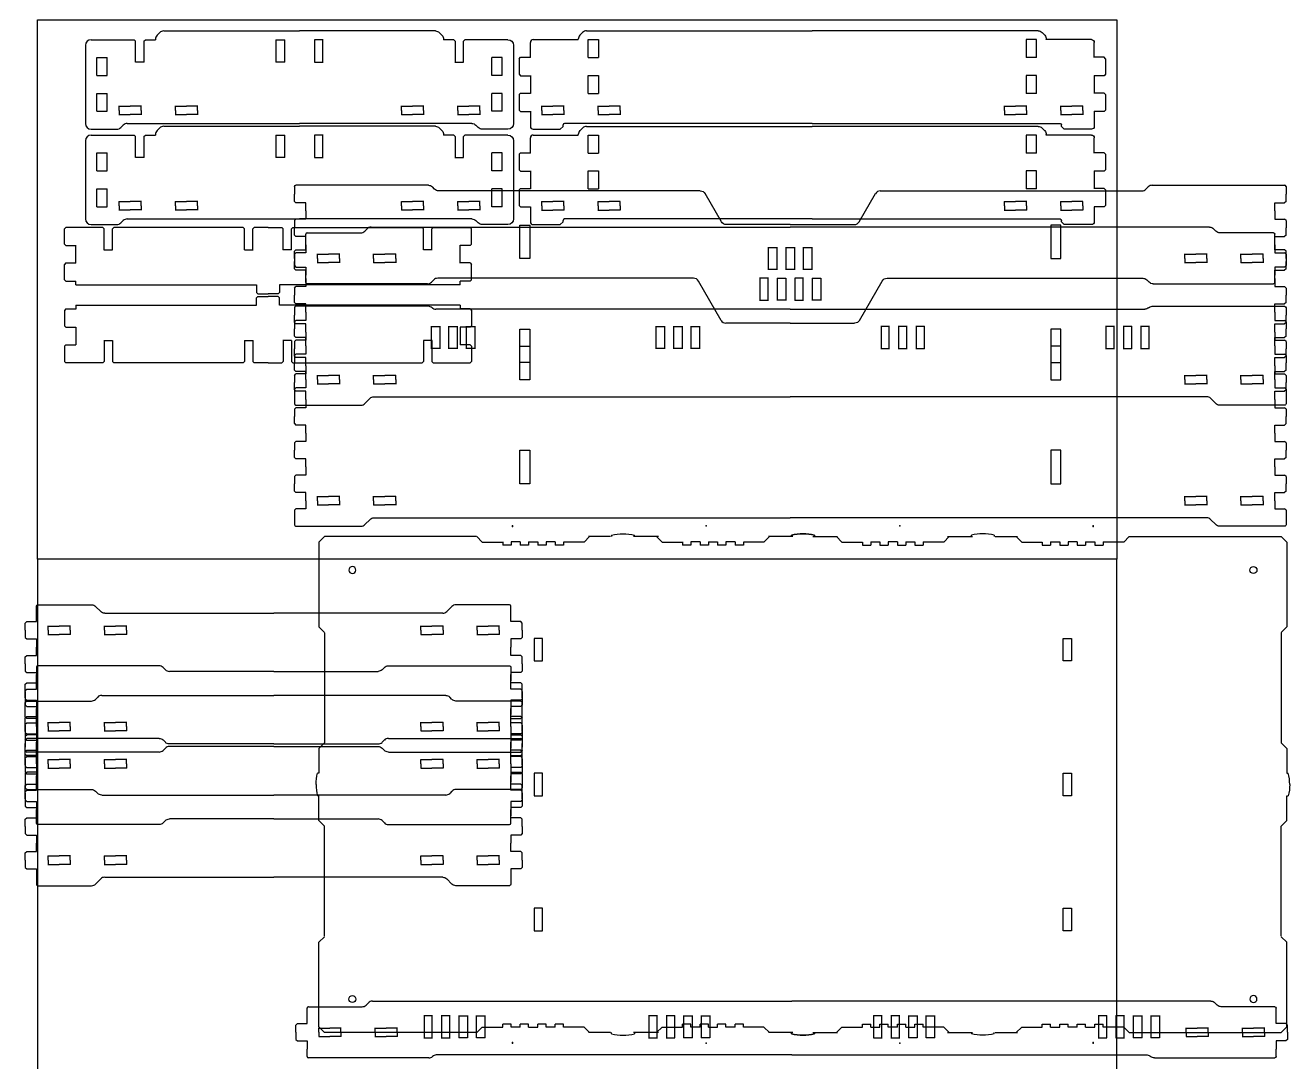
# Model space of a CAD drawing. Header units: inches. Extents: x -248 to 382, y -86 to 166.
# Drawn here: x 89.72 to 117.84, y 8.5 to 31.55 of the extents above; entities that cross this region are included whole.
import ezdxf

# ---------------------------------------------------------------- set-up
doc = ezdxf.new("R2010")
doc.units = ezdxf.units.IN
doc.header["$MEASUREMENT"] = 0
doc.layers.add('CUT', color=1, linetype='Continuous')

# ---------------------------------------------------------------- blocks, each defined once
blk = doc.blocks.new('DiceDivider_Half')
for p, q in [((-4.494, -0.201), (-4.525, -0.232)), ((-4.525, -0.573), (-4.525, -0.232)), ((-3.676, -0.201), (-4.494, -0.201)), ((-3.645, -0.232), (-3.676, -0.201)), ((-3.645, -0.701), (-3.645, -0.232)), ((-3.46, -0.232), (-3.429, -0.201)), ((-3.46, -0.701), (-3.46, -0.232)), ((-0.551, -0.201), (-3.429, -0.201)), ((-0.52, -0.232), (-0.551, -0.201)), ((-0.52, -0.701), (-0.52, -0.232)), ((-0.335, -0.232), (-0.304, -0.201)), ((-0.335, -0.701), (-0.335, -0.232)), ((0, -0.201), (-0.304, -0.201)), ((-4.494, -0.604), (-4.525, -0.573)), ((-4.494, -0.604), (-4.275, -0.604)), ((-4.275, -0.997), (-4.275, -0.599)), ((-3.65, -0.701), (-3.455, -0.701)), ((-0.525, -0.701), (-0.33, -0.701)), ((-4.494, -0.992), (-4.525, -1.023)), ((-4.525, -1.369), (-4.525, -1.023)), ((-4.494, -0.992), (-4.275, -0.992)), ((-4.494, -1.4), (-4.525, -1.369)), ((-4.494, -1.4), (-4.275, -1.4)), ((-4.275, -1.481), (-4.275, -1.395)), ((-4.275, -1.481), (-0.255, -1.481)), ((-0.255, -1.481), (-0.255, -1.645)), ((-0.224, -1.676), (-0.255, -1.645)), ((-0.224, -1.676), (0, -1.676))]:
    blk.add_line(p, q)
blk = doc.blocks.new('DiceDivider_Full')
at = {"color": 30, "true_color": 0xf8991e}
blk.add_blockref('DiceDivider_Half', (0, 0.201), dxfattribs=at)
at = {"color": 30, "true_color": 0xf8991e, "xscale": -1}
blk.add_blockref('DiceDivider_Half', (0, 0.201), dxfattribs=at)
blk = doc.blocks.new('BraceHole_Quarter')
at = {"layer": 'CUT', "ltscale": 0.003906}
for p, q in [((-0.25, 0.0935), (0, 0.0935)), ((-0.246, 0), (-0.246, 0.0975))]:
    blk.add_line(p, q, dxfattribs=at)
blk = doc.blocks.new('BraceHole')
at = {"color": 0}
blk.add_blockref('BraceHole_Quarter', (0, 0), dxfattribs=at)
at = {"color": 0, "xscale": -1, "rotation": 180}
blk.add_blockref('BraceHole_Quarter', (0, 0), dxfattribs=at)
at = {"color": 0, "xscale": -1}
blk.add_blockref('BraceHole_Quarter', (0, 0), dxfattribs=at)
at = {"color": 0, "rotation": 180}
blk.add_blockref('BraceHole_Quarter', (0, 0), dxfattribs=at)
blk = doc.blocks.new('BraceHoles')
at = {"color": 0}
for p in [(0.5, 0), (1.75, 0)]:
    blk.add_blockref('BraceHole', p, dxfattribs=at)
blk = doc.blocks.new('InteriorBox_Side')
for p, q in [((-4.635, 1.99), (-3.676, 1.99)), ((-3.645, 1.959), (-3.676, 1.99)), ((-3.46, 1.959), (-3.429, 1.99)), ((-3.429, 1.99), (-3.205, 1.99)), ((-3.205, 2.001), (-3.205, 1.99)), ((-3.168, 2.089), (-3.109, 2.148)), ((-3.021, 2.185), (0, 2.185)), ((-0.525, 1.99), (-0.33, 1.99)), ((-0.52, 1.49), (-0.52, 1.99)), ((-0.335, 1.99), (-0.335, 1.49)), ((-4.76, 1.865), (-4.76, 0.125)), ((-3.645, 1.49), (-3.645, 1.959)), ((-3.46, 1.959), (-3.46, 1.49)), ((-4.505, 1.194), (-4.505, 1.592)), ((-4.505, 1.592), (-4.275, 1.592)), ((-4.275, 1.194), (-4.275, 1.592)), ((-3.455, 1.49), (-3.65, 1.49)), ((-0.33, 1.49), (-0.525, 1.49)), ((-4.505, 1.194), (-4.275, 1.194)), ((-4.505, 0.398), (-4.505, 0.796)), ((-4.505, 0.796), (-4.275, 0.796)), ((-4.275, 0.398), (-4.275, 0.796)), ((-4.505, 0.398), (-4.275, 0.398)), ((-4.635, 0), (-4.062, 0)), ((-3.973, 0.037), (-3.922, 0.088)), ((-3.833, 0.125), (0, 0.125))]:
    blk.add_line(p, q)
for centre, start, end in [((-4.635, 1.865), 90, 180), ((-3.08, 2.001), 135, 180), ((-3.021, 2.06), 90, 135), ((-4.635, 0.125), 180, 270), ((-4.062, 0.125), 270, 315), ((-3.833, 0), 90, 135)]:
    blk.add_arc(centre, 0.125, start, end)
blk.add_blockref('BraceHoles', (-4.265, 0.418))
blk = doc.blocks.new('InnerTray_Side')
blk.add_blockref('InteriorBox_Side', (0, -0.125))
at = {"xscale": -1}
blk.add_blockref('InteriorBox_Side', (0, -0.125), dxfattribs=at)
blk = doc.blocks.new('InternalBox_Back')
for p, q in [((-5.205, -0.01), (-5.205, 0.001)), ((-5.168, 0.089), (-5.109, 0.148)), ((-5.021, 0.185), (0, 0.185)), ((-6.27, -0.408), (-6.27, -0.072)), ((-6.208, -0.01), (-5.205, -0.01)), ((-4.985, -0.01), (-4.755, -0.01)), ((-4.985, -0.408), (-4.985, -0.01)), ((-4.755, -0.01), (-4.755, -0.408)), ((-6.52, -0.434), (-6.489, -0.403)), ((-6.52, -0.434), (-6.52, -0.78)), ((-6.489, -0.403), (-6.27, -0.403)), ((-4.985, -0.408), (-4.755, -0.408)), ((-6.52, -0.78), (-6.489, -0.811)), ((-6.489, -0.811), (-6.27, -0.811)), ((-6.27, -0.806), (-6.27, -1.204)), ((-4.985, -1.204), (-4.985, -0.806)), ((-4.985, -0.806), (-4.755, -0.806)), ((-4.755, -0.806), (-4.755, -1.204)), ((-6.52, -1.23), (-6.489, -1.199)), ((-6.52, -1.23), (-6.52, -1.576)), ((-6.489, -1.199), (-6.27, -1.199)), ((-4.985, -1.204), (-4.755, -1.204)), ((-6.52, -1.576), (-6.489, -1.607)), ((-6.489, -1.607), (-6.27, -1.607)), ((-6.27, -1.602), (-6.27, -1.938)), ((-5.605, -2), (-5.543, -1.938)), ((-5.543, -1.938), (-5.543, -1.906)), ((0, -1.875), (-5.512, -1.875)), ((-6.208, -2), (-5.605, -2))]:
    blk.add_line(p, q)
for centre, radius, start, end in [((-5.08, 0.001), 0.125, 135, 180), ((-5.021, 0.06), 0.125, 90, 135), ((-6.208, -0.072), 0.0625, 90, 180), ((-6.208, -1.938), 0.0625, 180, 270), ((-5.512, -1.906), 0.0312, 90, 180)]:
    blk.add_arc(centre, radius, start, end)
blk.add_blockref('BraceHoles', (-6.27, -1.582))
blk = doc.blocks.new('InnerTray_Back')
blk.add_blockref('InternalBox_Back', (0.4875, 0.1875))
at = {"xscale": -1}
blk.add_blockref('InternalBox_Back', (0.4875, 0.1875), dxfattribs=at)
blk = doc.blocks.new('Dovetail_Half')
for p, q in [((-0.25, 0.21375), (-0.25, 0.375)), ((-0.25, 0.21375), (-0.21875, 0.1825)), ((0, 0.1825), (-0.21875, 0.1825)), ((0, 0), (0, 0.1825))]:
    blk.add_line(p, q)
blk = doc.blocks.new('Bottom_Front_Half')
at = {"layer": 'CUT', "ltscale": 0.015625}
for p, q in [((7.91, 4.797), (7.961, 4.848)), ((8.05, 4.885), (10.994, 4.885)), ((11.025, 4.854), (11.025, 4.688)), ((1.533, 4.073), (1.894, 4.698)), ((2.002, 4.76), (7.821, 4.76)), ((0, 4.01), (1.425, 4.01))]:
    blk.add_line(p, q, dxfattribs=at)
for points in [[(5.793, 3.997), (5.793, 3.253), (6.017, 3.253), (6.017, 3.997)], [(5.793, 1.685), (5.793, 0.941), (6.017, 0.941), (6.017, 1.685)]]:
    blk.add_lwpolyline(points, close=True, dxfattribs=at)
blk.add_lwpolyline([(11.025, 0.188), (11.025, 0.026, -0.414214), (10.994, -0.005), (9.55, -0.005, -0.198912), (9.461, 0.032), (9.347, 0.146, 0.198912), (9.259, 0.183), (0, 0.183)], format="xyb", dxfattribs=at)
for centre, radius, start, end in [((7.821, 4.885), 0.125, 270, 315), ((8.05, 4.76), 0.125, 90, 135), ((10.994, 4.854), 0.0312, 0, 90), ((2.002, 4.635), 0.125, 90, 150), ((1.425, 4.135), 0.125, 270, 330)]:
    blk.add_arc(centre, radius, start, end, dxfattribs=at)
at = {"xscale": -1}
blk.add_blockref('BraceHoles', (10.77, 0.562), dxfattribs=at)
at = {"layer": 'CUT', "xscale": -1}
for p in [(10.775, 4.313), (10.775, 3.563), (10.775, 2.813), (10.775, 2.063), (10.775, 1.313), (10.775, 0.562)]:
    blk.add_blockref('Dovetail_Half', p, dxfattribs=at)
at = {"layer": 'CUT', "rotation": 180}
for p in [(10.775, 4.313), (10.775, 3.563), (10.775, 2.813), (10.775, 2.063), (10.775, 1.313), (10.775, 0.562)]:
    blk.add_blockref('Dovetail_Half', p, dxfattribs=at)
blk = doc.blocks.new('HingeHole')
at = {"layer": 'CUT', "ltscale": 0.003906}
for p, q in [((-0.0975, 0.495), (0.0975, 0.495)), ((-0.0925, 0), (-0.0925, 0.5)), ((0.0925, 0.5), (0.0925, 0)), ((0.0975, 0.005), (-0.0975, 0.005))]:
    blk.add_line(p, q, dxfattribs=at)
blk = doc.blocks.new('Bottom_Front_Full')
at = {"xscale": -1}
blk.add_blockref('Bottom_Front_Half', (0, 0), dxfattribs=at)
for name, p in [('Bottom_Front_Half', (0, 0)), ('HingeHole', (-0.39, 3.005)), ('HingeHole', (0, 3.005)), ('HingeHole', (0.39, 3.005))]:
    blk.add_blockref(name, p)
blk = doc.blocks.new('Dovetail_Out_Half')
for p, q in [((0.24, 0.1925), (0.24, 0.375)), ((-0.01, 0.16125), (0.02125, 0.1925)), ((-0.01, 0), (-0.01, 0.16125)), ((0.02125, 0.1925), (0.24, 0.1925))]:
    blk.add_line(p, q)
blk = doc.blocks.new('Lid_Front_Half')
at = {"layer": 'CUT'}
for p, q in [((-9.325, 0.005), (0, 0.005)), ((-10.775, -0.313), (-10.775, -0.151)), ((-10.744, -0.12), (-9.554, -0.12)), ((-9.465, -0.083), (-9.414, -0.032)), ((-10.775, -1.224), (-10.775, -1.062)), ((-8.07, -1.255), (-10.744, -1.255)), ((-7.93, -1.167), (-7.981, -1.218)), ((-2.152, -1.13), (-7.841, -1.13)), ((-1.539, -2.068), (-2.044, -1.193)), ((0, -2.13), (-1.431, -2.13))]:
    blk.add_line(p, q, dxfattribs=at)
for centre, radius, start, end in [((-9.325, -0.12), 0.125, 90, 135), ((-10.744, -0.151), 0.0312, 90, 180), ((-9.554, 0.005), 0.125, 270, 315), ((-10.744, -1.224), 0.0312, 180, 270), ((-8.07, -1.13), 0.125, 270, 315), ((-7.841, -1.255), 0.125, 90, 135), ((-2.152, -1.255), 0.125, 30, 90), ((-1.431, -2.005), 0.125, 210, 270)]:
    blk.add_arc(centre, radius, start, end, dxfattribs=at)
at = {"xscale": -1, "rotation": 180}
for name, p in [('BraceHoles', (-10.77, -0.688)), ('HingeHole', (-0.585, -1.125))]:
    blk.add_blockref(name, p, dxfattribs=at)
at = {"rotation": 180}
blk.add_blockref('HingeHole', (-0.195, -1.125), dxfattribs=at)
at = {"layer": 'CUT'}
blk.add_blockref('Dovetail_Out_Half', (-11.015, -0.688), dxfattribs=at)
at = {"layer": 'CUT', "xscale": -1, "rotation": 180}
blk.add_blockref('Dovetail_Out_Half', (-11.015, -0.688), dxfattribs=at)
blk = doc.blocks.new('Lid_Top_Front')
blk.add_blockref('Lid_Front_Half', (0, 1.25))
at = {"xscale": -1}
blk.add_blockref('Lid_Front_Half', (0, 1.25), dxfattribs=at)
blk = doc.blocks.new('Bottom_Back_Half')
at = {"layer": 'CUT', "ltscale": 0.015625}
for p, q in [((-11.025, 6.229), (-11.025, 6.063)), ((-8.05, 6.26), (-10.994, 6.26)), ((0, 6.198), (-7.884, 6.198))]:
    blk.add_line(p, q, dxfattribs=at)
for points in [[(-5.793, 5.372), (-5.793, 4.628), (-6.017, 4.628), (-6.017, 5.372)], [(-5.793, 3.06), (-5.793, 2.316), (-6.017, 2.316), (-6.017, 3.06)]]:
    blk.add_lwpolyline(points, close=True, dxfattribs=at)
blk.add_lwpolyline([(-11.025, 1.563), (-11.025, 1.401, 0.414214), (-10.994, 1.37), (-9.55, 1.37, 0.198912), (-9.461, 1.407), (-9.347, 1.521, -0.198912), (-9.259, 1.558), (0, 1.558)], format="xyb", dxfattribs=at)
for centre, radius, start, end in [((-10.994, 6.229), 0.0312, 90, 180), ((-8.05, 6.135), 0.125, 48.5904, 90), ((-7.884, 6.323), 0.125, 228.5904, 270)]:
    blk.add_arc(centre, radius, start, end, dxfattribs=at)
at = {"rotation": 180}
for p in [(-7.89, 5.817), (-7.5, 5.817), (-7.11, 5.817), (-2.89, 5.817), (-2.5, 5.817), (-2.11, 5.817)]:
    blk.add_blockref('HingeHole', p, dxfattribs=at)
blk.add_blockref('BraceHoles', (-10.77, 1.938))
at = {"layer": 'CUT'}
for p in [(-10.775, 5.688), (-10.775, 4.938), (-10.775, 4.188), (-10.775, 3.438), (-10.775, 2.688), (-10.775, 1.938)]:
    blk.add_blockref('Dovetail_Half', p, dxfattribs=at)
at = {"layer": 'CUT', "xscale": -1, "rotation": 180}
for p in [(-10.775, 5.688), (-10.775, 4.938), (-10.775, 4.188), (-10.775, 3.438), (-10.775, 2.688), (-10.775, 1.938)]:
    blk.add_blockref('Dovetail_Half', p, dxfattribs=at)
blk = doc.blocks.new('Bottom_Back_Full')
blk.add_blockref('Bottom_Back_Half', (0, -1.375))
at = {"xscale": -1}
blk.add_blockref('Bottom_Back_Half', (0, -1.375), dxfattribs=at)
blk = doc.blocks.new('Lid_Top_Back_Half')
at = {"layer": 'CUT'}
for p, q in [((8.07, 0.005), (10.744, 0.005)), ((0, -0.058), (7.904, -0.058)), ((10.775, -0.026), (10.775, -0.188)), ((10.775, -0.938), (10.775, -1.099)), ((9.325, -1.255), (0, -1.255)), ((9.465, -1.167), (9.414, -1.218)), ((10.744, -1.13), (9.554, -1.13))]:
    blk.add_line(p, q, dxfattribs=at)
for centre, radius, start, end in [((8.07, -0.12), 0.125, 90, 131.4096), ((10.744, -0.026), 0.0312, 0, 90), ((7.904, 0.067), 0.125, 270, 311.4096), ((10.744, -1.099), 0.0312, 270, 0), ((9.325, -1.13), 0.125, 270, 315), ((9.554, -1.255), 0.125, 90, 135)]:
    blk.add_arc(centre, radius, start, end, dxfattribs=at)
at = {"rotation": 180}
for p in [(1.915, -0.437), (2.305, -0.437), (6.915, -0.437), (7.305, -0.437)]:
    blk.add_blockref('HingeHole', p, dxfattribs=at)
at = {"xscale": -1, "rotation": 180}
for p in [(2.695, -0.437), (3.085, -0.437), (7.695, -0.437), (8.085, -0.437)]:
    blk.add_blockref('HingeHole', p, dxfattribs=at)
at = {"xscale": -1}
blk.add_blockref('BraceHoles', (10.77, -0.563), dxfattribs=at)
at = {"layer": 'CUT', "xscale": -1}
blk.add_blockref('Dovetail_Out_Half', (11.015, -0.563), dxfattribs=at)
at = {"layer": 'CUT', "rotation": 180}
blk.add_blockref('Dovetail_Out_Half', (11.015, -0.563), dxfattribs=at)
blk = doc.blocks.new('Lid_Top_Back')
at = {"xscale": -1}
blk.add_blockref('Lid_Top_Back_Half', (0, 0), dxfattribs=at)
blk.add_blockref('Lid_Top_Back_Half', (0, 0))
blk = doc.blocks.new('Lid_Face_Quarter')
for p in [(-6.456, 5.74), (-2.152, 5.75), (2.152, 5.75), (6.456, 5.75)]:
    blk.add_point(p)
at = {"layer": 'CUT'}
for p, q in [((-0.254, 5.514), (-0.254, 5.544)), ((0.223, 5.514), (0.769, 5.514)), ((0.254, 5.544), (0.254, 5.514)), ((0.746, 5.514), (0.866, 5.394)), ((0.866, 5.394), (1.322, 5.394)), ((1.322, 5.394), (1.322, 5.327)), ((1.507, 5.395), (1.712, 5.395)), ((1.507, 5.395), (1.507, 5.327)), ((1.712, 5.395), (1.712, 5.327)), ((1.897, 5.395), (1.897, 5.327)), ((2.102, 5.395), (1.897, 5.395)), ((2.102, 5.395), (2.102, 5.327)), ((2.287, 5.395), (2.287, 5.327)), ((2.287, 5.395), (2.492, 5.395)), ((2.492, 5.395), (2.492, 5.327)), ((2.677, 5.395), (2.677, 5.327)), ((3.134, 5.394), (2.677, 5.394)), ((3.254, 5.514), (3.134, 5.394)), ((3.213, 5.514), (3.769, 5.514)), ((3.746, 5.514), (3.746, 5.544)), ((4.254, 5.544), (4.254, 5.514)), ((4.277, 5.514), (4.769, 5.514)), ((4.746, 5.514), (4.866, 5.394)), ((4.866, 5.394), (5.322, 5.394)), ((5.322, 5.394), (5.322, 5.327)), ((5.507, 5.395), (5.507, 5.327)), ((5.507, 5.395), (5.712, 5.395)), ((5.712, 5.395), (5.712, 5.327)), ((5.897, 5.395), (5.897, 5.327)), ((6.102, 5.395), (5.897, 5.395)), ((6.102, 5.395), (6.102, 5.327)), ((6.287, 5.395), (6.287, 5.327)), ((6.287, 5.395), (6.492, 5.395)), ((6.492, 5.395), (6.492, 5.327)), ((6.677, 5.395), (6.677, 5.327)), ((7.134, 5.394), (6.677, 5.394)), ((7.254, 5.514), (7.134, 5.394)), ((7.258, 5.514), (10.637, 5.514)), ((10.637, 5.514), (10.764, 5.387)), ((10.764, 5.387), (10.764, 3.508)), ((1.322, 5.327), (1.507, 5.327)), ((1.712, 5.327), (1.897, 5.327)), ((2.102, 5.327), (2.287, 5.327)), ((2.492, 5.327), (2.677, 5.327)), ((5.322, 5.327), (5.507, 5.327)), ((5.712, 5.327), (5.897, 5.327)), ((6.102, 5.327), (6.287, 5.327)), ((6.492, 5.327), (6.677, 5.327)), ((10.764, 3.508), (10.639, 3.383)), ((10.639, 3.373), (10.639, 0.925)), ((10.639, 0.925), (10.764, 0.8)), ((10.764, 0.8), (10.764, 0.254)), ((10.764, 0.254), (10.794, 0.254))]:
    blk.add_line(p, q, dxfattribs=at)
blk.add_circle((10.02, 4.77), 0.0781, dxfattribs=at)
for centre, start, end in [((0, 4.557), 75.5751, 104.4249), ((4, 4.557), 75.5751, 104.4249), ((9.807, 0), 0, 14.4249)]:
    blk.add_arc(centre, 1.02, start, end, dxfattribs=at)
blk = doc.blocks.new('Lid_Face_Full')
at = {"layer": 'CUT'}
for p, q in [((-5.79, 3.25), (-5.975, 3.25)), ((-5.975, 3.25), (-5.975, 2.75)), ((-5.79, 2.75), (-5.79, 3.25)), ((5.79, 3.25), (5.975, 3.25)), ((5.79, 2.75), (5.79, 3.25)), ((5.975, 3.25), (5.975, 2.75)), ((-5.975, 2.75), (-5.79, 2.75)), ((5.975, 2.75), (5.79, 2.75)), ((-5.79, 0.25), (-5.975, 0.25)), ((-5.975, 0.25), (-5.975, -0.25)), ((-5.79, -0.25), (-5.79, 0.25)), ((5.79, 0.25), (5.975, 0.25)), ((5.79, -0.25), (5.79, 0.25)), ((5.975, 0.25), (5.975, -0.25)), ((-5.975, -0.25), (-5.79, -0.25)), ((5.975, -0.25), (5.79, -0.25)), ((-5.79, -2.75), (-5.975, -2.75)), ((-5.975, -2.75), (-5.975, -3.25)), ((-5.79, -3.25), (-5.79, -2.75)), ((5.79, -2.75), (5.975, -2.75)), ((5.79, -3.25), (5.79, -2.75)), ((5.975, -2.75), (5.975, -3.25)), ((-5.975, -3.25), (-5.79, -3.25)), ((5.975, -3.25), (5.79, -3.25))]:
    blk.add_line(p, q, dxfattribs=at)
at = {"xscale": -1}
blk.add_blockref('Lid_Face_Quarter', (0, 0), dxfattribs=at)
blk.add_blockref('Lid_Face_Quarter', (0, 0))
at = {"rotation": 180}
blk.add_blockref('Lid_Face_Quarter', (0, 0), dxfattribs=at)
at = {"xscale": -1, "rotation": 180}
blk.add_blockref('Lid_Face_Quarter', (0, 0), dxfattribs=at)
blk = doc.blocks.new('Bottom_Side_Half')
at = {"layer": 'CUT', "ltscale": 0.015625}
for p, q in [((-5.275, 1.735), (-5.275, 1.569)), ((-2.55, 1.766), (-5.244, 1.766)), ((-2.41, 1.678), (-2.461, 1.73)), ((0, 1.641), (-2.321, 1.641)), ((-5.275, -2.931), (-5.275, -3.093)), ((-3.961, -3.087), (-3.847, -2.973)), ((-3.759, -2.936), (0, -2.936)), ((-5.244, -3.124), (-4.05, -3.124))]:
    blk.add_line(p, q, dxfattribs=at)
for centre, radius, start, end in [((-5.244, 1.735), 0.0312, 90, 180), ((-2.55, 1.641), 0.125, 45, 90), ((-2.321, 1.766), 0.125, 225, 270), ((-5.244, -3.093), 0.0312, 180, 270), ((-4.05, -2.999), 0.125, 270, 315), ((-3.759, -3.061), 0.125, 90, 135)]:
    blk.add_arc(centre, radius, start, end, dxfattribs=at)
blk.add_blockref('BraceHoles', (-5.27, -2.556))
at = {"layer": 'CUT'}
for p in [(-5.515, 1.194), (-5.515, 0.444), (-5.515, -0.306), (-5.515, -1.056), (-5.515, -1.806), (-5.515, -2.556)]:
    blk.add_blockref('Dovetail_Out_Half', p, dxfattribs=at)
at = {"layer": 'CUT', "xscale": -1, "rotation": 180}
for p in [(-5.515, 1.194), (-5.515, 0.444), (-5.515, -0.306), (-5.515, -1.056), (-5.515, -1.806), (-5.515, -2.556)]:
    blk.add_blockref('Dovetail_Out_Half', p, dxfattribs=at)
blk = doc.blocks.new('Bottom_Side_Full')
at = {"color": 1}
blk.add_blockref('Bottom_Side_Half', (0, 0), dxfattribs=at)
at = {"color": 1, "xscale": -1}
blk.add_blockref('Bottom_Side_Half', (0, 0), dxfattribs=at)
blk = doc.blocks.new('Lid_Side_Half')
at = {"layer": 'CUT'}
for p, q in [((-2.787, 2.55), (-2.787, 5.494)), ((-2.756, 5.525), (-2.595, 5.525)), ((-1.845, 5.525), (-1.684, 5.525)), ((-1.652, 5.494), (-1.652, 4.054)), ((-1.616, 3.965), (-1.564, 3.914)), ((-1.527, 3.825), (-1.527, 0)), ((-2.699, 2.41), (-2.751, 2.461)), ((-2.662, 0), (-2.662, 2.321))]:
    blk.add_line(p, q, dxfattribs=at)
for centre, radius, start, end in [((-2.756, 5.494), 0.0312, 90, 180), ((-1.684, 5.494), 0.0312, 0, 90), ((-1.527, 4.054), 0.125, 180, 225), ((-1.652, 3.825), 0.125, 0, 45), ((-2.662, 2.55), 0.125, 180, 225), ((-2.787, 2.321), 0.125, 0, 45)]:
    blk.add_arc(centre, radius, start, end, dxfattribs=at)
at = {"xscale": -1, "rotation": 90}
blk.add_blockref('BraceHoles', (-2.22, 5.27), dxfattribs=at)
at = {"layer": 'CUT', "xscale": -1, "rotation": 90}
blk.add_blockref('Dovetail_Half', (-2.22, 5.275), dxfattribs=at)
at = {"layer": 'CUT', "rotation": 270}
blk.add_blockref('Dovetail_Half', (-2.22, 5.275), dxfattribs=at)
blk = doc.blocks.new('Lid_Side')
blk.add_blockref('Lid_Side_Half', (0, 0))
at = {"xscale": -1, "rotation": 180}
blk.add_blockref('Lid_Side_Half', (0, 0), dxfattribs=at)

msp = doc.modelspace()

# ---------------------------------------------------------------- linework, layer by layer
at = {"layer": 'CUT'}
for points in [[(89.991, 31.677), (113.991, 31.677), (113.991, 19.677), (89.991, 19.677)], [(89.991, 7.677), (113.991, 7.677), (113.991, 19.677), (89.991, 19.677)]]:
    msp.add_lwpolyline(points, close=True, dxfattribs=at)

# ---------------------------------------------------------------- block references
for name, p in [('InnerTray_Side', (95.816, 29.367)), ('InnerTray_Back', (106.733, 31.055)), ('InnerTray_Side', (95.816, 27.245)), ('InnerTray_Back', (106.733, 28.932)), ('Bottom_Front_Full', (106.731, 23.11)), ('DiceDivider_Full', (95.115, 27.057)), ('Lid_Top_Front', (106.731, 25.807)), ('Bottom_Back_Full', (106.731, 20.417)), ('Lid_Face_Full', (107.012, 14.667)), ('Bottom_Side_Full', (95.242, 15.542))]:
    msp.add_blockref(name, p, dxfattribs=at)
at = {"layer": 'CUT', "xscale": -1}
for name, p, rotation in [('DiceDivider_Full', (95.115, 24.045), 180), ('Bottom_Side_Full', (95.242, 15.542), 180), ('Lid_Side', (95.242, 18.177), 270)]:
    msp.add_blockref(name, p, dxfattribs=dict(at, rotation=rotation))
at = {"layer": 'CUT'}
for name, p, rotation in [('Lid_Side', (95.242, 12.907), 270), ('Lid_Top_Back', (106.762, 8.595), 180)]:
    msp.add_blockref(name, p, dxfattribs=dict(at, rotation=rotation))

doc.saveas('drawing.dxf')
